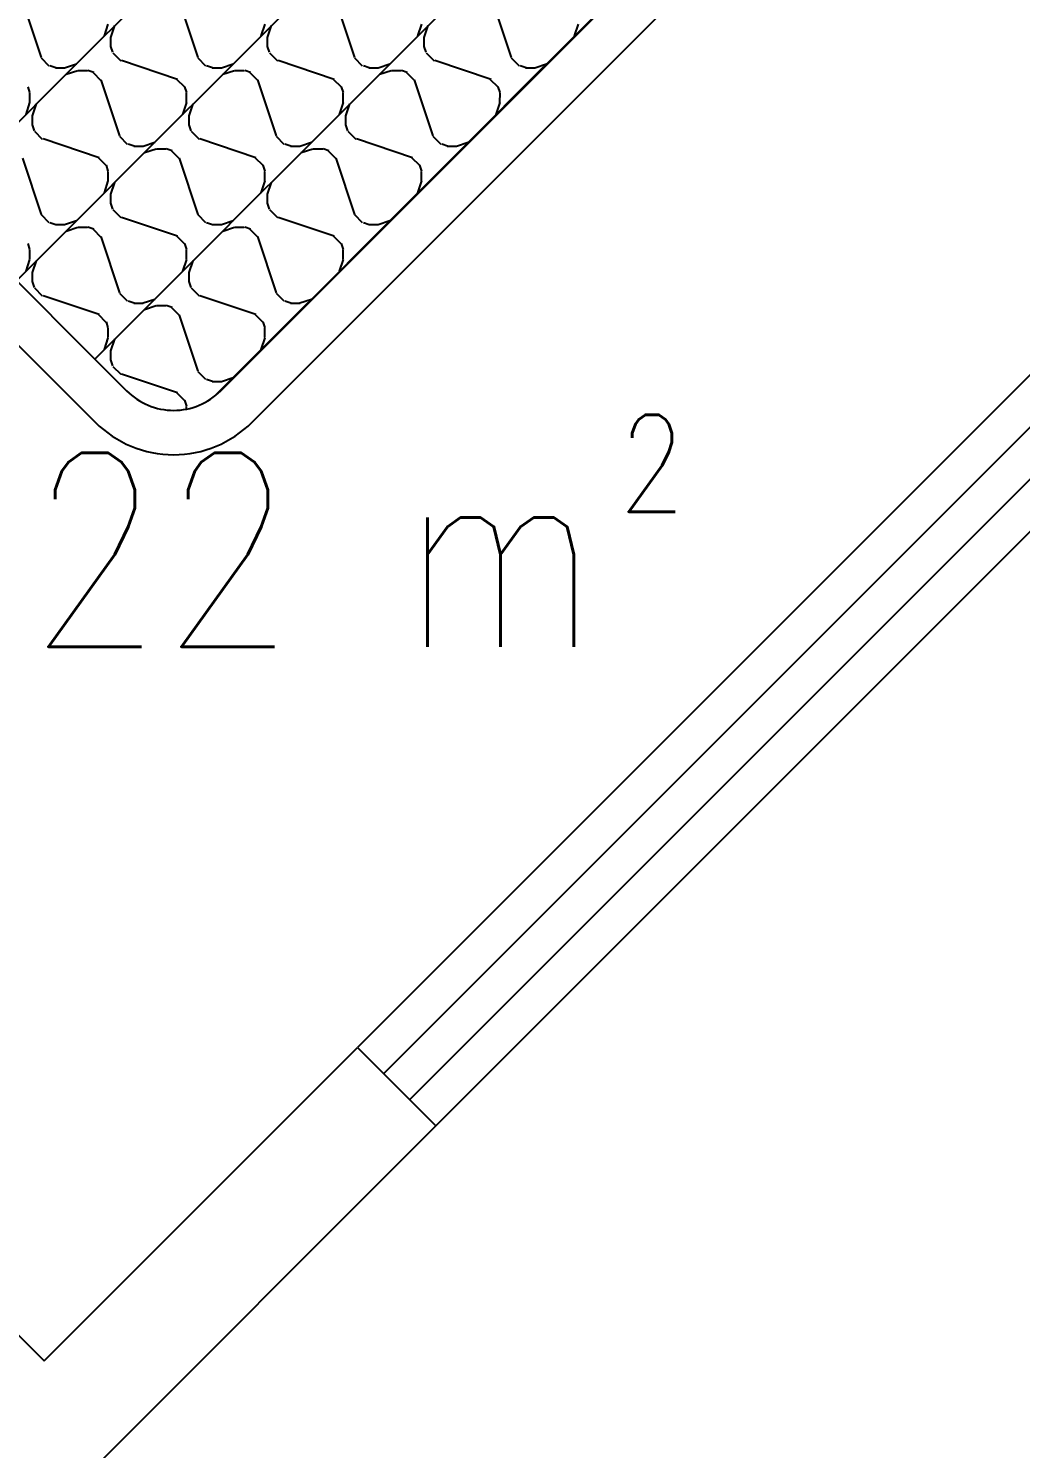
# Model space of a CAD drawing. Header units: millimetres. Extents: x 1316 to 28209, y 637 to 25771.
# Drawn here: x 23623 to 25413, y 12316 to 14878 of the extents above; entities that cross this region are included whole.
import ezdxf
from ezdxf.enums import TextEntityAlignment as Align

# ---------------------------------------------------------------- set-up
doc = ezdxf.new("R2010")
doc.units = ezdxf.units.MM
for name, color, linetype in [('JJ', 252, 'Continuous'), ('PUB_TEXT', 7, 'Continuous'), ('WALL', 255, 'Continuous'), ('WINDOW', 2, 'Continuous'), ('WINDOW_TEXT', 7, 'Continuous'), ('ZB', 252, 'Continuous')]:
    doc.layers.add(name, color=color, linetype=linetype)
doc.styles.add('DIM_FONT', font='SIMPLEX.shx', dxfattribs={"width": 0.8})
doc.styles.add('SIMPLEX', font='SIMPLEX.SHX')
doc.styles.get("Standard").update_dxf_attribs({"font": 'arial.ttf'})

# ---------------------------------------------------------------- blocks, each defined once
blk = doc.blocks.new('_C22FDQ')
at = {"layer": 'JJ'}
for p, q in [((-729.6, 770.6), (-681.9, 866.1)), ((-729.6, 770.6), (-681.9, 866.1)), ((-730.4, 749.9), (-730.4, 769.9)), ((-788.9, 740.5), (-783.9, 750.5)), ((-788.9, 740.5), (-783.9, 750.5)), ((-724.4, 739), (-729.4, 749.1)), ((-724.4, 739), (-729.4, 749.1)), ((-703, 717.7), (-903.1, 717.7)), ((-821.7, 717.8), (-801.6, 727.8)), ((-815.2, 707.8), (-795.2, 717.8)), ((-801.6, 728.2), (-789.5, 740.2)), ((-713.1, 727), (-725.2, 739.1)), ((-699.8, 707.4), (-719.9, 717.5)), ((-693.4, 717.5), (-713.4, 727.5)), ((-702.9, 717.7), (-703, 717.7)), ((-502.8, 717.7), (-702.9, 717.7)), ((-621.7, 717.8), (-601.6, 727.8)), ((-615.2, 707.8), (-595.2, 717.8)), ((-831.7, 686.2), (-826.7, 696.2)), ((-831.7, 686.2), (-826.7, 696.2)), ((-827.2, 696), (-815.2, 708.1)), ((-687.4, 694.9), (-699.5, 707)), ((-681.6, 684.8), (-686.6, 694.8)), ((-681.6, 684.8), (-686.6, 694.8)), ((-631.7, 686.2), (-626.7, 696.2)), ((-631.7, 686.2), (-626.7, 696.2)), ((-627.2, 696), (-615.2, 708.1)), ((-832.4, 685.6), (-832.4, 665.5)), ((-682.6, 685.6), (-682.6, 665.5)), ((-632.4, 685.6), (-632.4, 665.5)), ((-929.6, 570.6), (-881.9, 666.1)), ((-929.6, 570.6), (-881.9, 666.1)), ((-783.6, 569.1), (-831.4, 664.7)), ((-783.6, 569.1), (-831.4, 664.7)), ((-729.6, 570.6), (-681.9, 666.1)), ((-729.6, 570.6), (-681.9, 666.1)), ((-583.6, 569.1), (-631.4, 664.7)), ((-583.6, 569.1), (-631.4, 664.7)), ((-529.6, 570.6), (-481.9, 666.1)), ((-529.6, 570.6), (-481.9, 666.1)), ((-930.4, 549.9), (-930.4, 569.9)), ((-784.6, 549.9), (-784.6, 569.9)), ((-730.4, 549.9), (-730.4, 569.9)), ((-584.6, 549.9), (-584.6, 569.9)), ((-530.4, 549.9), (-530.4, 569.9)), ((-1001.6, 528.2), (-989.5, 540.2)), ((-988.9, 540.5), (-983.9, 550.5)), ((-988.9, 540.5), (-983.9, 550.5)), ((-924.4, 539), (-929.4, 549.1)), ((-924.4, 539), (-929.4, 549.1)), ((-913.1, 527), (-925.2, 539.1)), ((-801.6, 528.2), (-789.5, 540.2)), ((-788.9, 540.5), (-783.9, 550.5)), ((-788.9, 540.5), (-783.9, 550.5)), ((-724.4, 539), (-729.4, 549.1)), ((-724.4, 539), (-729.4, 549.1)), ((-713.1, 527), (-725.2, 539.1)), ((-601.6, 528.2), (-589.5, 540.2)), ((-588.9, 540.5), (-583.9, 550.5)), ((-588.9, 540.5), (-583.9, 550.5)), ((-524.4, 539), (-529.4, 549.1)), ((-524.4, 539), (-529.4, 549.1)), ((-513.1, 527), (-525.2, 539.1)), ((-903.2, 517.7), (-1046, 517.7)), ((-1021.7, 517.8), (-1001.6, 527.8)), ((-1015.2, 507.8), (-995.2, 517.8)), ((-899.8, 507.4), (-919.9, 517.5)), ((-893.4, 517.5), (-913.4, 527.5)), ((-903.1, 517.7), (-903.2, 517.7)), ((-703, 517.7), (-903.1, 517.7)), ((-821.7, 517.8), (-801.6, 527.8)), ((-815.2, 507.8), (-795.2, 517.8)), ((-699.8, 507.4), (-719.9, 517.5)), ((-693.4, 517.5), (-713.4, 527.5)), ((-702.9, 517.7), (-703, 517.7)), ((-502.8, 517.7), (-702.9, 517.7)), ((-621.7, 517.8), (-601.6, 527.8)), ((-615.2, 507.8), (-595.2, 517.8)), ((-499.8, 507.4), (-519.9, 517.5)), ((-493.4, 517.5), (-513.4, 527.5)), ((-502.7, 517.7), (-502.8, 517.7)), ((-302.6, 517.7), (-502.7, 517.7)), ((-421.7, 517.8), (-401.6, 527.8)), ((-415.2, 507.8), (-395.2, 517.8)), ((-1031.7, 486.2), (-1026.7, 496.2)), ((-1031.7, 486.2), (-1026.7, 496.2)), ((-1027.2, 496), (-1015.2, 508.1)), ((-887.4, 494.9), (-899.5, 507)), ((-881.6, 484.8), (-886.6, 494.8)), ((-881.6, 484.8), (-886.6, 494.8)), ((-831.7, 486.2), (-826.7, 496.2)), ((-831.7, 486.2), (-826.7, 496.2)), ((-827.2, 496), (-815.2, 508.1)), ((-687.4, 494.9), (-699.5, 507)), ((-681.6, 484.8), (-686.6, 494.8)), ((-681.6, 484.8), (-686.6, 494.8)), ((-631.7, 486.2), (-626.7, 496.2)), ((-631.7, 486.2), (-626.7, 496.2)), ((-627.2, 496), (-615.2, 508.1)), ((-487.4, 494.9), (-499.5, 507)), ((-481.6, 484.8), (-486.6, 494.8)), ((-481.6, 484.8), (-486.6, 494.8)), ((-431.7, 486.2), (-426.7, 496.2)), ((-431.7, 486.2), (-426.7, 496.2)), ((-427.2, 496), (-415.2, 508.1)), ((-1032.4, 485.6), (-1032.4, 465.5)), ((-983.6, 369.1), (-1031.4, 464.7)), ((-983.6, 369.1), (-1031.4, 464.7)), ((-929.6, 370.6), (-881.9, 466.1)), ((-929.6, 370.6), (-881.9, 466.1)), ((-882.6, 485.6), (-882.6, 465.5)), ((-832.4, 485.6), (-832.4, 465.5)), ((-783.6, 369.1), (-831.4, 464.7)), ((-783.6, 369.1), (-831.4, 464.7)), ((-729.6, 370.6), (-681.9, 466.1)), ((-729.6, 370.6), (-681.9, 466.1)), ((-682.6, 485.6), (-682.6, 465.5)), ((-632.4, 485.6), (-632.4, 465.5)), ((-583.6, 369.1), (-631.4, 464.7)), ((-583.6, 369.1), (-631.4, 464.7)), ((-529.6, 370.6), (-481.9, 466.1)), ((-529.6, 370.6), (-481.9, 466.1)), ((-482.6, 485.6), (-482.6, 465.5)), ((-432.4, 485.6), (-432.4, 465.5)), ((-383.6, 369.1), (-431.4, 464.7)), ((-383.6, 369.1), (-431.4, 464.7)), ((-329.6, 370.6), (-281.9, 466.1)), ((-329.6, 370.6), (-281.9, 466.1)), ((-984.6, 349.9), (-984.6, 369.9)), ((-930.4, 349.9), (-930.4, 369.9)), ((-784.6, 349.9), (-784.6, 369.9)), ((-730.4, 349.9), (-730.4, 369.9)), ((-584.6, 349.9), (-584.6, 369.9)), ((-530.4, 349.9), (-530.4, 369.9)), ((-384.6, 349.9), (-384.6, 369.9)), ((-330.4, 349.9), (-330.4, 369.9)), ((-1001.6, 328.2), (-989.5, 340.2)), ((-988.9, 340.5), (-983.9, 350.5)), ((-988.9, 340.5), (-983.9, 350.5)), ((-924.4, 339), (-929.4, 349.1)), ((-924.4, 339), (-929.4, 349.1)), ((-913.1, 327), (-925.2, 339.1)), ((-801.6, 328.2), (-789.5, 340.2)), ((-788.9, 340.5), (-783.9, 350.5)), ((-788.9, 340.5), (-783.9, 350.5)), ((-724.4, 339), (-729.4, 349.1)), ((-724.4, 339), (-729.4, 349.1)), ((-713.1, 327), (-725.2, 339.1)), ((-601.6, 328.2), (-589.5, 340.2)), ((-588.9, 340.5), (-583.9, 350.5)), ((-588.9, 340.5), (-583.9, 350.5)), ((-524.4, 339), (-529.4, 349.1)), ((-524.4, 339), (-529.4, 349.1)), ((-513.1, 327), (-525.2, 339.1)), ((-401.6, 328.2), (-389.5, 340.2)), ((-388.9, 340.5), (-383.9, 350.5)), ((-388.9, 340.5), (-383.9, 350.5)), ((-324.4, 339), (-329.4, 349.1)), ((-324.4, 339), (-329.4, 349.1)), ((-313.1, 327), (-325.2, 339.1)), ((-903.2, 317.7), (-1046, 317.7)), ((-1027.2, 296), (-1015.2, 308.1)), ((-1021.7, 317.8), (-1001.6, 327.8)), ((-1015.2, 307.8), (-995.2, 317.8)), ((-899.8, 307.4), (-919.9, 317.5)), ((-893.4, 317.5), (-913.4, 327.5)), ((-903.1, 317.7), (-903.2, 317.7)), ((-703, 317.7), (-903.1, 317.7)), ((-827.2, 296), (-815.2, 308.1)), ((-821.7, 317.8), (-801.6, 327.8)), ((-815.2, 307.8), (-795.2, 317.8)), ((-699.8, 307.4), (-719.9, 317.5)), ((-693.4, 317.5), (-713.4, 327.5)), ((-702.9, 317.7), (-703, 317.7)), ((-502.8, 317.7), (-702.9, 317.7)), ((-627.2, 296), (-615.2, 308.1)), ((-621.7, 317.8), (-601.6, 327.8)), ((-615.2, 307.8), (-595.2, 317.8)), ((-499.8, 307.4), (-519.9, 317.5)), ((-493.4, 317.5), (-513.4, 327.5)), ((-502.7, 317.7), (-502.8, 317.7)), ((-302.6, 317.7), (-502.7, 317.7)), ((-427.2, 296), (-415.2, 308.1)), ((-421.7, 317.8), (-401.6, 327.8)), ((-415.2, 307.8), (-395.2, 317.8)), ((-299.8, 307.4), (-319.9, 317.5)), ((-293.4, 317.5), (-313.4, 327.5)), ((-302.5, 317.7), (-302.6, 317.7)), ((-102.4, 317.7), (-302.5, 317.7)), ((-227.2, 296), (-215.2, 308.1)), ((-221.7, 317.8), (-201.6, 327.8)), ((-215.2, 307.8), (-195.2, 317.8)), ((-1032.4, 285.6), (-1032.4, 265.5)), ((-1031.7, 286.2), (-1026.7, 296.2)), ((-1031.7, 286.2), (-1026.7, 296.2)), ((-887.4, 294.9), (-899.5, 307)), ((-881.6, 284.8), (-886.6, 294.8)), ((-881.6, 284.8), (-886.6, 294.8)), ((-882.6, 285.6), (-882.6, 265.5)), ((-832.4, 285.6), (-832.4, 265.5)), ((-831.7, 286.2), (-826.7, 296.2)), ((-831.7, 286.2), (-826.7, 296.2)), ((-687.4, 294.9), (-699.5, 307)), ((-681.6, 284.8), (-686.6, 294.8)), ((-681.6, 284.8), (-686.6, 294.8)), ((-682.6, 285.6), (-682.6, 265.5)), ((-632.4, 285.6), (-632.4, 265.5)), ((-631.7, 286.2), (-626.7, 296.2)), ((-631.7, 286.2), (-626.7, 296.2)), ((-487.4, 294.9), (-499.5, 307)), ((-481.6, 284.8), (-486.6, 294.8)), ((-481.6, 284.8), (-486.6, 294.8)), ((-482.6, 285.6), (-482.6, 265.5)), ((-432.4, 285.6), (-432.4, 265.5)), ((-431.7, 286.2), (-426.7, 296.2)), ((-431.7, 286.2), (-426.7, 296.2)), ((-287.4, 294.9), (-299.5, 307)), ((-281.6, 284.8), (-286.6, 294.8)), ((-281.6, 284.8), (-286.6, 294.8)), ((-282.6, 285.6), (-282.6, 265.5)), ((-232.4, 285.6), (-232.4, 265.5)), ((-231.7, 286.2), (-226.7, 296.2)), ((-231.7, 286.2), (-226.7, 296.2)), ((-983.6, 169.1), (-1031.4, 264.7)), ((-983.6, 169.1), (-1031.4, 264.7)), ((-929.6, 170.6), (-881.9, 266.1)), ((-929.6, 170.6), (-881.9, 266.1)), ((-783.6, 169.1), (-831.4, 264.7)), ((-783.6, 169.1), (-831.4, 264.7)), ((-729.6, 170.6), (-681.9, 266.1)), ((-729.6, 170.6), (-681.9, 266.1)), ((-583.6, 169.1), (-631.4, 264.7)), ((-583.6, 169.1), (-631.4, 264.7)), ((-529.6, 170.6), (-481.9, 266.1)), ((-529.6, 170.6), (-481.9, 266.1)), ((-383.6, 169.1), (-431.4, 264.7)), ((-383.6, 169.1), (-431.4, 264.7)), ((-329.6, 170.6), (-281.9, 266.1)), ((-329.6, 170.6), (-281.9, 266.1)), ((-183.6, 169.1), (-231.4, 264.7)), ((-183.6, 169.1), (-231.4, 264.7)), ((-129.6, 170.6), (-81.9, 266.1)), ((-129.6, 170.6), (-81.9, 266.1)), ((-984.6, 149.9), (-984.6, 169.9)), ((-930.4, 149.9), (-930.4, 169.9)), ((-784.6, 149.9), (-784.6, 169.9)), ((-730.4, 149.9), (-730.4, 169.9)), ((-584.6, 149.9), (-584.6, 169.9)), ((-530.4, 149.9), (-530.4, 169.9)), ((-384.6, 149.9), (-384.6, 169.9)), ((-330.4, 149.9), (-330.4, 169.9)), ((-184.6, 149.9), (-184.6, 169.9)), ((-130.4, 149.9), (-130.4, 169.9)), ((-992.8, 136.9), (-989.5, 140.2)), ((-988.9, 140.5), (-983.9, 150.5)), ((-988.9, 140.5), (-983.9, 150.5)), ((-924.4, 139), (-929.4, 149.1)), ((-924.4, 139), (-929.4, 149.1)), ((-913.1, 127), (-925.2, 139.1)), ((-801.6, 128.2), (-789.5, 140.2)), ((-788.9, 140.5), (-783.9, 150.5)), ((-788.9, 140.5), (-783.9, 150.5)), ((-724.4, 139), (-729.4, 149.1)), ((-724.4, 139), (-729.4, 149.1)), ((-713.1, 127), (-725.2, 139.1)), ((-601.6, 128.2), (-589.5, 140.2)), ((-588.9, 140.5), (-583.9, 150.5)), ((-588.9, 140.5), (-583.9, 150.5)), ((-524.4, 139), (-529.4, 149.1)), ((-524.4, 139), (-529.4, 149.1)), ((-513.1, 127), (-525.2, 139.1)), ((-401.6, 128.2), (-389.5, 140.2)), ((-388.9, 140.5), (-383.9, 150.5)), ((-388.9, 140.5), (-383.9, 150.5)), ((-324.4, 139), (-329.4, 149.1)), ((-324.4, 139), (-329.4, 149.1)), ((-313.1, 127), (-325.2, 139.1)), ((-201.6, 128.2), (-189.5, 140.2)), ((-188.9, 140.5), (-183.9, 150.5)), ((-188.9, 140.5), (-183.9, 150.5)), ((-124.4, 139), (-129.4, 149.1)), ((-124.4, 139), (-129.4, 149.1)), ((-113.1, 127), (-125.2, 139.1)), ((-903.2, 117.7), (-942.1, 117.7)), ((-918.3, 116.6), (-919.9, 117.5)), ((-893.4, 117.5), (-913.4, 127.5)), ((-903.1, 117.7), (-903.2, 117.7)), ((-703, 117.7), (-903.1, 117.7)), ((-821.7, 117.8), (-801.6, 127.8)), ((-797.5, 116.6), (-795.2, 117.8)), ((-718.3, 116.6), (-719.9, 117.5)), ((-693.4, 117.5), (-713.4, 127.5)), ((-702.9, 117.7), (-703, 117.7)), ((-502.8, 117.7), (-702.9, 117.7)), ((-621.7, 117.8), (-601.6, 127.8)), ((-597.5, 116.6), (-595.2, 117.8)), ((-518.3, 116.6), (-519.9, 117.5)), ((-493.4, 117.5), (-513.4, 127.5)), ((-502.7, 117.7), (-502.8, 117.7)), ((-302.6, 117.7), (-502.7, 117.7)), ((-421.7, 117.8), (-401.6, 127.8)), ((-397.5, 116.6), (-395.2, 117.8)), ((-318.3, 116.6), (-319.9, 117.5)), ((-293.4, 117.5), (-313.4, 127.5)), ((-302.5, 117.7), (-302.6, 117.7)), ((-102.4, 117.7), (-302.5, 117.7)), ((-221.7, 117.8), (-201.6, 127.8)), ((-197.5, 116.6), (-195.2, 117.8)), ((-118.3, 116.6), (-119.9, 117.5)), ((-93.4, 117.5), (-113.4, 127.5)), ((-102.3, 117.7), (-102.4, 117.7)), ((97.8, 117.7), (-102.3, 117.7)), ((-21.7, 117.8), (-1.6, 127.8))]:
    blk.add_line(p, q, dxfattribs=at)
for points in [[(874, 1368.6), (-926, 1368.6, 0.414214), (-1126, 1168.6), (-1126, 236.6, 0.414214), (-926, 36.6), (874, 36.6)], [(-1046, 1003.9), (-1046, 236.6, 0.414214), (-926, 116.6), (874, 116.6), (874, 1288.6)]]:
    blk.add_lwpolyline(points, format="xyb", dxfattribs=at)
at = {"width": 0.8, "flags": 9}
for tag in ['XSIZE', 'YSIZE']:
    blk.add_attdef(tag, (0, 0), '', height=0.5, dxfattribs=at)
blk = doc.blocks.new('_WBLK')
for p, q in [((-0.5, 0.5), (0.5, 0.5)), ((0.5, 0.1667), (-0.5, 0.1667)), ((0.5, -0.1667), (-0.5, -0.1667)), ((-0.5, -0.5), (0.5, -0.5))]:
    blk.add_line(p, q)
at = {"layer": 'WINDOW_TEXT', "style": 'SIMPLEX', "flags": 9}
blk.add_attdef('A', text='', height=1, dxfattribs=at).set_placement((0, 1.5), align=Align.MIDDLE)

msp = doc.modelspace()

# ---------------------------------------------------------------- linework, layer by layer
at = {"layer": 'WALL'}
for p, q in [((21564.9, 14560.3), (23650.9, 12474.3)), ((23650.9, 12474.3), (24216.6, 13040)), ((24216.6, 13040), (24358, 12898.5)), ((24358, 12898.5), (23488.8, 12029.3))]:
    msp.add_line(p, q, dxfattribs=at)

# ---------------------------------------------------------------- block references
at = {"layer": 'WINDOW', "xscale": 1799.999999999996, "yscale": 199.9999999999709, "zscale": 1800, "rotation": 225}
msp.add_blockref('_WBLK', (24923.7, 13605.7), dxfattribs=at)
at = {"layer": 'ZB', "linetype": 'Continuous', "rotation": 44.99999999993091}
msp.add_blockref('_C22FDQ', (24706.8, 14796.8), dxfattribs=at)

# ---------------------------------------------------------------- texts
at = {"layer": 'PUB_TEXT', "style": 'DIM_FONT', "width": 0.8}
msp.add_text(' 2', height=175, dxfattribs=at).set_placement((24592, 14006.3))
msp.add_text('12.22 m', height=350, dxfattribs=at).set_placement((24654.6, 13937.7), align=Align.MIDDLE_RIGHT)

doc.saveas('drawing.dxf')
